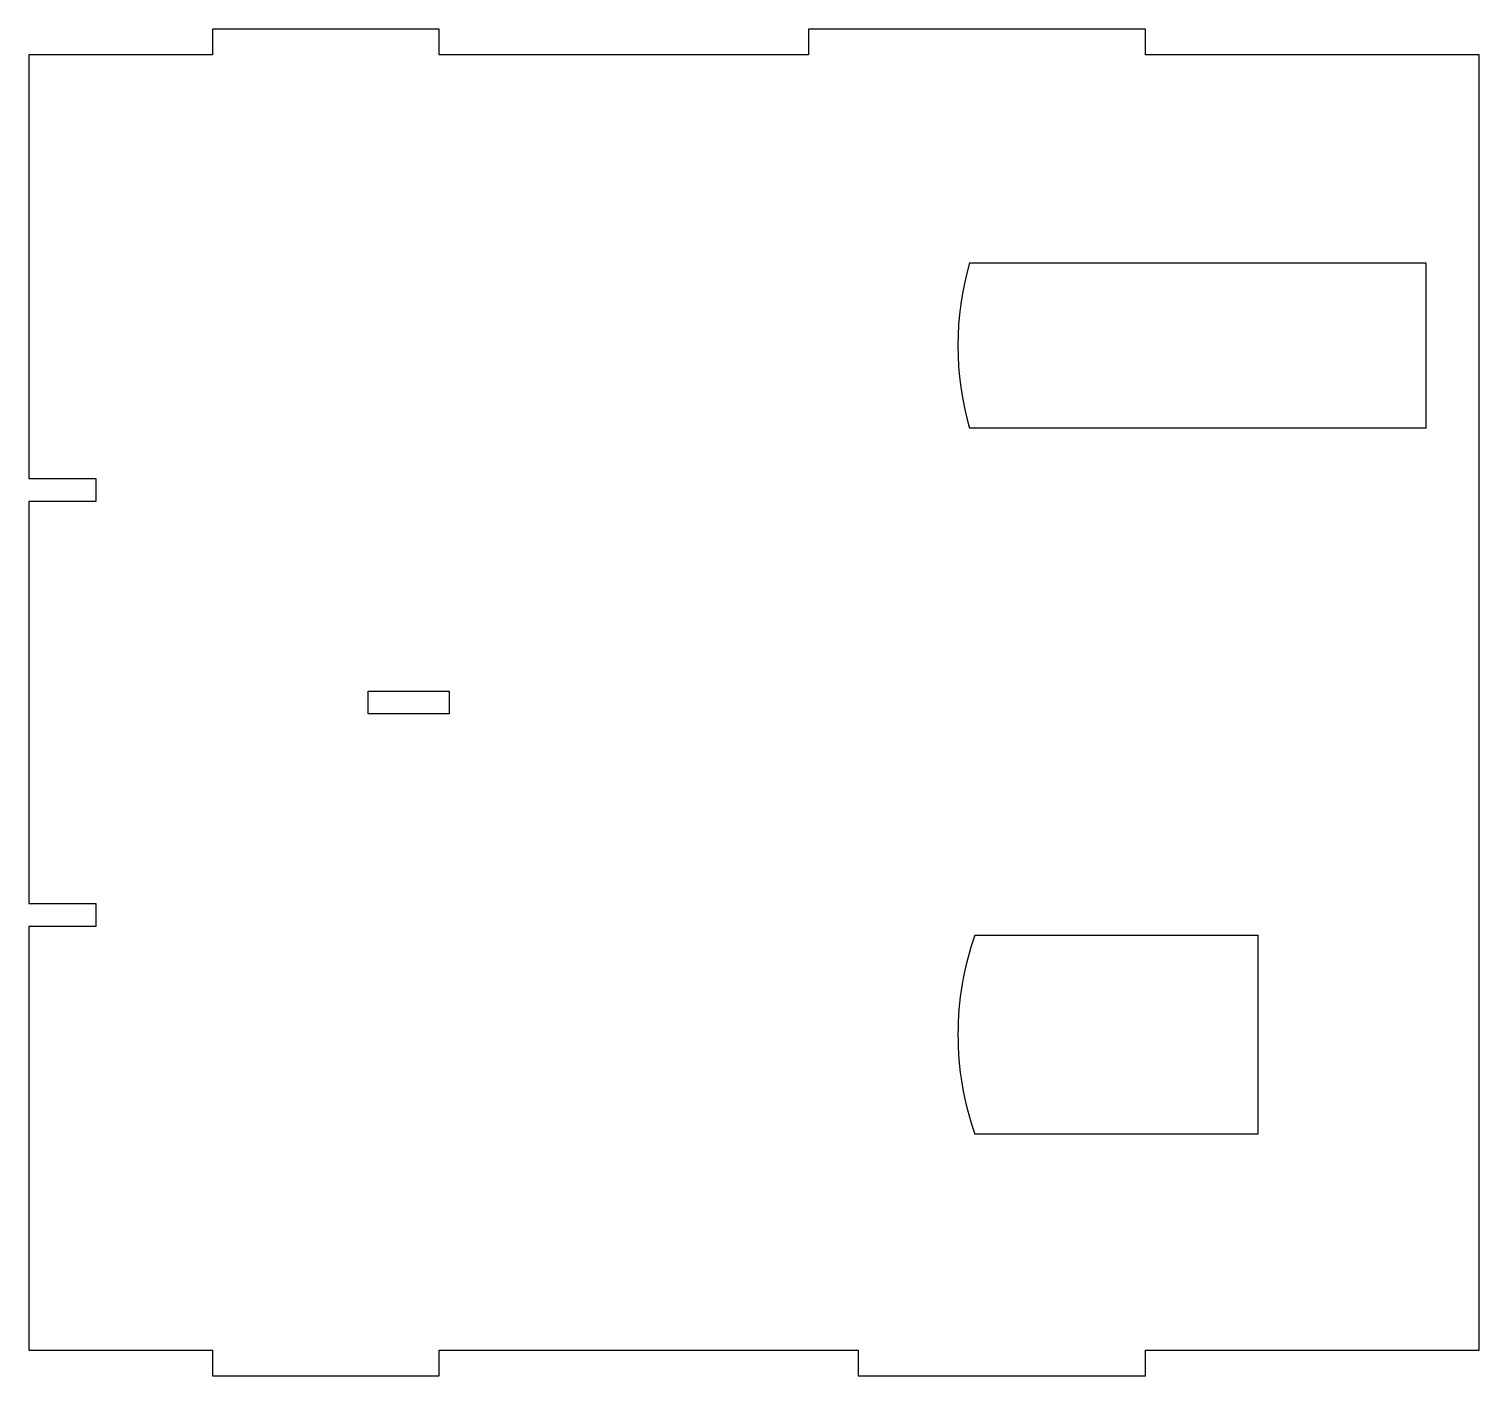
# Model space of a CAD drawing. Header units: millimetres. Extents: x -19.6 to 19.6, y -18.2 to 18.2.
import ezdxf

# ---------------------------------------------------------------- set-up
doc = ezdxf.new("R2010")
doc.units = ezdxf.units.MM
doc.layers.get('0').update_dxf_attribs({"linetype": 'CONTINUOUS'})

msp = doc.modelspace()

# ---------------------------------------------------------------- linework, layer by layer
for p, q in [((-8.515, 18.219), (-14.64, 18.219)), ((-14.64, 18.219), (-14.64, 17.519)), ((-8.515, 17.519), (-8.515, 18.219)), ((10.589, 18.219), (1.472, 18.219)), ((1.472, 18.219), (1.472, 17.519)), ((10.589, 17.519), (10.589, 18.219)), ((-14.64, 17.519), (-19.606, 17.519)), ((-19.606, 17.519), (-19.606, 6.058)), ((1.472, 17.519), (-8.515, 17.519)), ((19.606, 17.519), (10.589, 17.519)), ((19.606, -17.519), (19.606, 17.519)), ((5.828, 11.89), (18.167, 11.89)), ((18.167, 11.89), (18.167, 7.419)), ((18.167, 7.419), (5.828, 7.419)), ((-19.606, 6.058), (-17.797, 6.058)), ((-17.797, 6.058), (-17.797, 5.433)), ((-17.797, 5.433), (-19.606, 5.433)), ((-19.606, 5.433), (-19.606, -5.433)), ((-10.438, -0.303), (-10.438, 0.303)), ((-10.438, 0.303), (-8.24, 0.303)), ((-8.24, 0.303), (-8.24, -0.303)), ((-8.24, -0.303), (-10.438, -0.303)), ((-19.606, -5.433), (-17.797, -5.433)), ((-17.797, -5.433), (-17.797, -6.058)), ((-17.797, -6.058), (-19.606, -6.058)), ((-19.606, -6.058), (-19.606, -17.519)), ((5.972, -6.292), (13.622, -6.292)), ((13.622, -6.292), (13.622, -11.675)), ((13.622, -11.675), (5.972, -11.675)), ((-19.606, -17.519), (-14.64, -17.519)), ((-14.64, -17.519), (-14.64, -18.219)), ((-8.515, -18.219), (-8.515, -17.519)), ((-8.515, -17.519), (2.819, -17.519)), ((2.819, -17.519), (2.819, -18.219)), ((10.589, -17.519), (19.606, -17.519)), ((10.589, -18.219), (10.589, -17.519)), ((-14.64, -18.219), (-8.515, -18.219)), ((2.819, -18.219), (10.589, -18.219))]:
    msp.add_line(p, q)
for centre, start, end in [((13.659, 9.655), 164.0706, 195.9294), ((13.659, -8.984), 160.7023, 199.2977)]:
    msp.add_arc(centre, 8.144, start, end)

doc.saveas('drawing.dxf')
